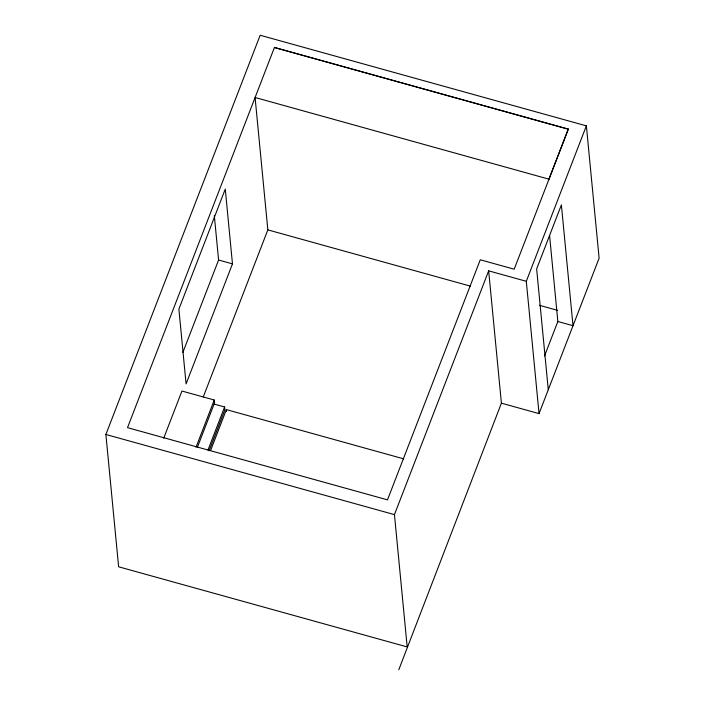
<?xml version="1.0" encoding="UTF-8"?>
<svg xmlns="http://www.w3.org/2000/svg" width="705" height="705" viewBox="0 0 705 705"><rect width="100%" height="100%" fill="white"/><g stroke="black" fill="none" stroke-linecap="round" stroke-linejoin="round"><path stroke-width="1.06" d="M398.792 669.75L501.405 403.163L488.662 270.843L526.3 281.295L539.043 413.615L501.405 403.163M488.662 270.843L394.447 514.624L407.19 646.934L118.625 566.794L105.882 434.474L260.171 35.25L586.375 125.851L599.118 258.171L539.043 413.615M274.421 47.482L127.517 427.653L387.494 499.863L480.272 259.784L514.183 269.204L568.309 129.156L274.421 47.482L568.309 129.156M182.903 352.35L218.594 260.013L214.311 215.58M163.701 438.228L181.943 391.037L214.267 400.017L214.549 402.89L197.497 447.005M232.474 263.873L186.085 383.908L178.885 309.125L225.274 189.081L232.474 263.873L218.594 260.013M203.26 396.968L267.838 229.874L255.087 97.493L548.975 179.176M196.034 447.208L214.267 400.017M208.01 449.922L224.604 406.988L214.17 404.097M209.077 450.759L224.877 409.869L224.604 406.988M210.592 450.504L226.393 409.614L403.639 458.84M548.975 179.114L568.3 129.103M526.3 281.295L586.375 125.851M544.498 356.043L557.849 321.498L549.574 235.514M267.838 229.874L470.473 286.151M539.44 305.3L557.479 310.315M557.849 321.498L573.015 325.71L561.383 204.899L536.646 268.913L548.279 389.724M105.882 434.474L394.447 514.624M226.393 409.614L226.587 411.614"/></g></svg>
